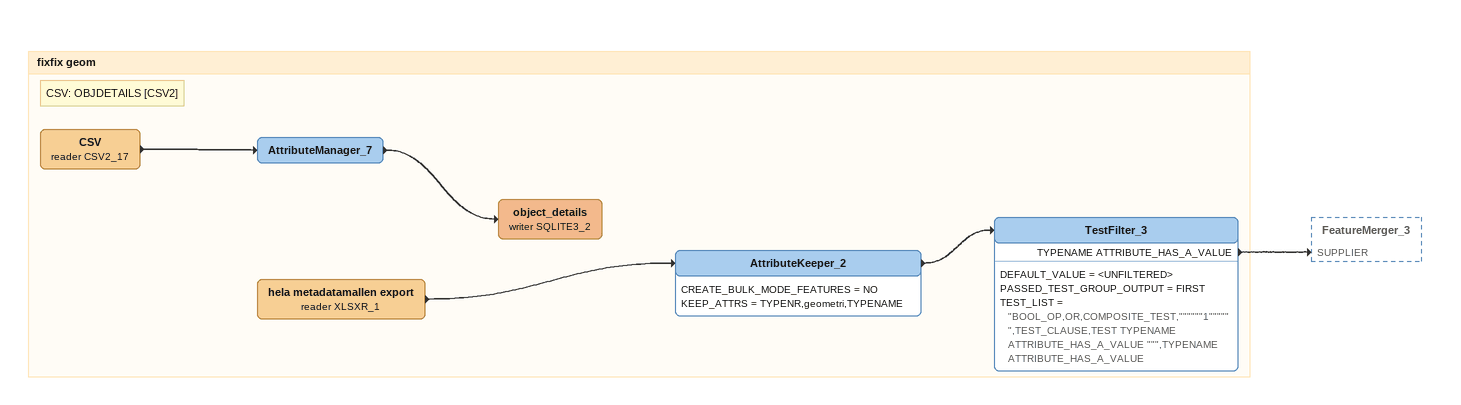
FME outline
Bookmark: fixfix geom
Note: CSV: OBJDETAILS [CSV2]
CSV (reader CSV2_17)
    -> AttributeManager_7
AttributeManager_7
    -> object_details (writer SQLITE3_2)
object_details (writer SQLITE3_2)
hela metadatamallen export (reader XLSXR_1)
    -> AttributeKeeper_2
AttributeKeeper_2
    CREATE_BULK_MODE_FEATURES = NO
    KEEP_ATTRS = TYPENR,geometri,TYPENAME
    -> TestFilter_3
TestFilter_3
    DEFAULT_VALUE = <UNFILTERED>
    PASSED_TEST_GROUP_OUTPUT = FIRST
    TEST_LIST = "BOOL_OP,OR,COMPOSITE_TEST,""""""1"""""",TEST_CLAUSE,TEST TYPENAME ATTRIBUTE_HAS_A_VALUE """,TYPENAME ATTRIBUTE_HAS_A_VALUE
    TYPENAME ATTRIBUTE_HAS_A_VALUE -> FeatureMerger_3 [SUPPLIER]
